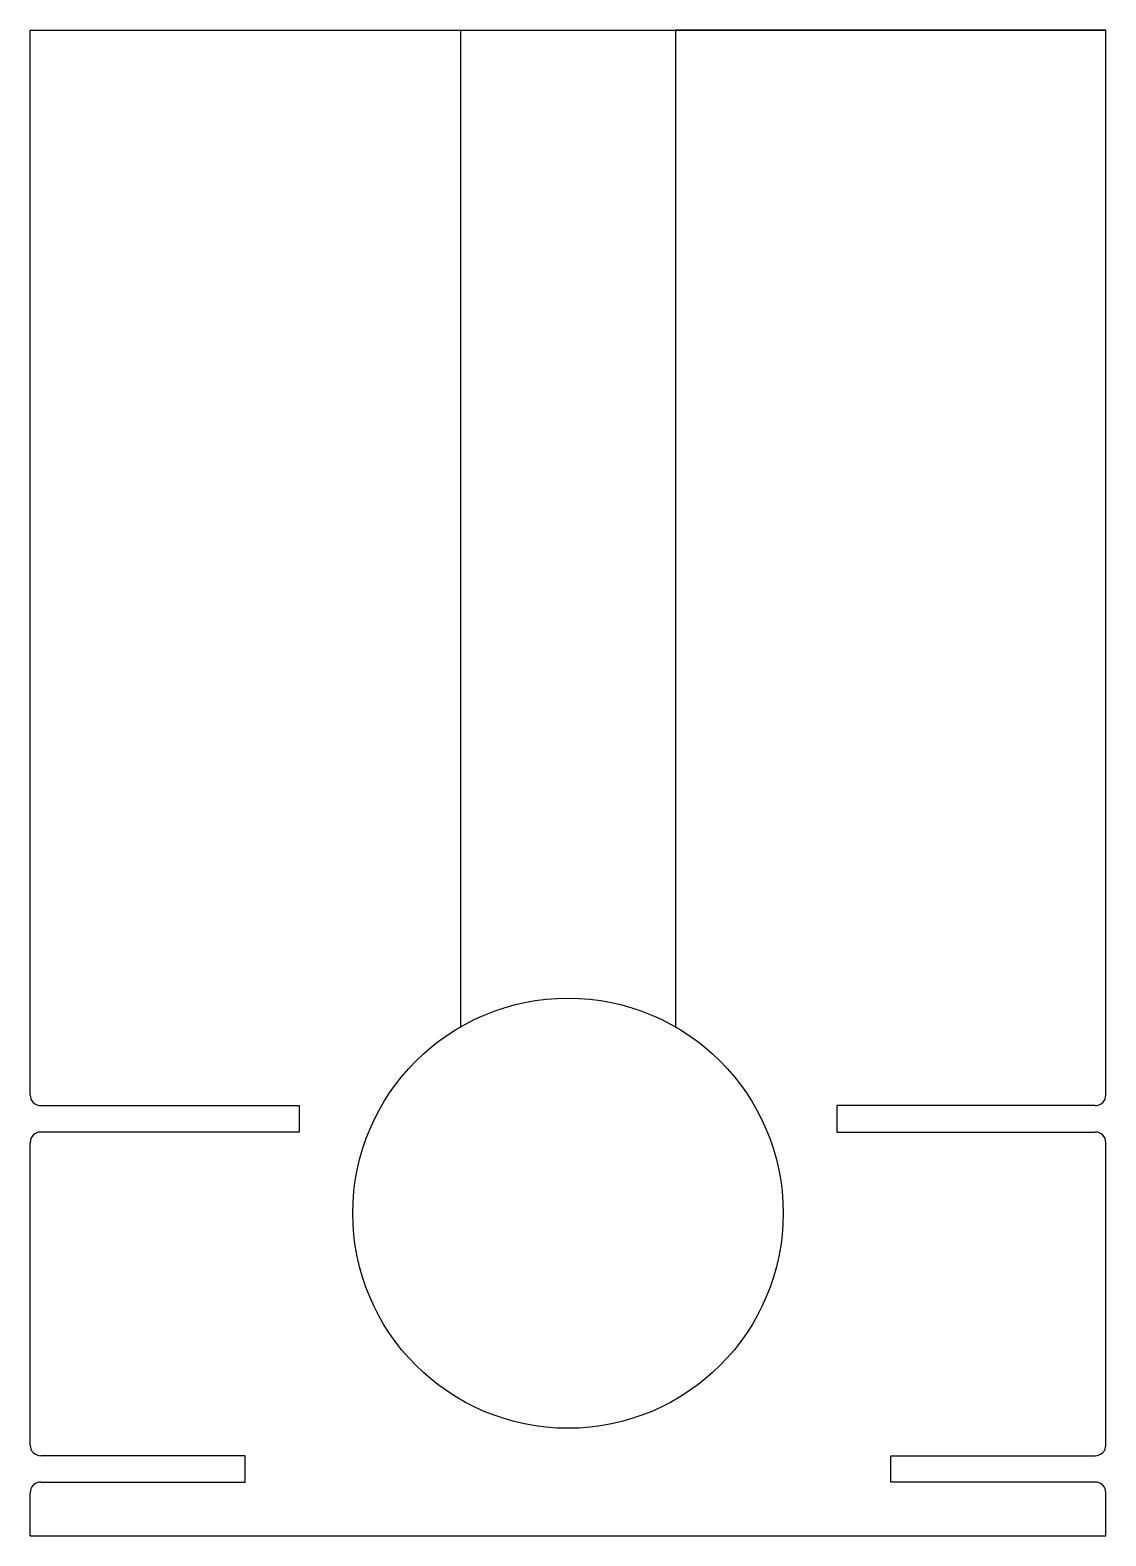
# Model space of a CAD drawing. Header units: millimetres. Extents: x 0 to 100, y 0 to 140.
import ezdxf

# ---------------------------------------------------------------- set-up
doc = ezdxf.new("R2010")
doc.units = ezdxf.units.MM
doc.layers.get('0').update_dxf_attribs({"linetype": 'CONTINUOUS'})

msp = doc.modelspace()

# ---------------------------------------------------------------- linework, layer by layer
for p, q in [((0, 41), (0, 140)), ((0, 140), (40, 140)), ((0, 140), (100, 140)), ((40, 140), (40, 47.32)), ((100, 140), (60, 140)), ((60, 140), (60, 47.32)), ((100, 41), (100, 140)), ((1, 40), (25, 40)), ((25, 40), (25, 37.55)), ((99, 40), (75, 40)), ((75, 40), (75, 37.55)), ((0, 8.45), (0, 36.55)), ((25, 37.55), (1, 37.55)), ((75, 37.55), (99, 37.55)), ((100, 8.45), (100, 36.55)), ((20, 7.45), (1, 7.45)), ((20, 5), (20, 7.45)), ((80, 5), (80, 7.45)), ((80, 7.45), (99, 7.45)), ((1, 5), (20, 5)), ((99, 5), (80, 5)), ((0, 0), (0, 4)), ((100, 0), (100, 4)), ((0, 0), (100, 0))]:
    msp.add_line(p, q)
msp.add_circle((50, 30), 20)
for centre, start, end in [((1, 41), 180, 270), ((99, 41), -90, 0), ((1, 36.55), 90, 180), ((99, 36.55), 0, 90), ((1, 8.45), 180, 270), ((99, 8.45), -90, 0), ((1, 4), 90, 180), ((99, 4), 0, 90)]:
    msp.add_arc(centre, 1, start, end)

doc.saveas('drawing.dxf')
